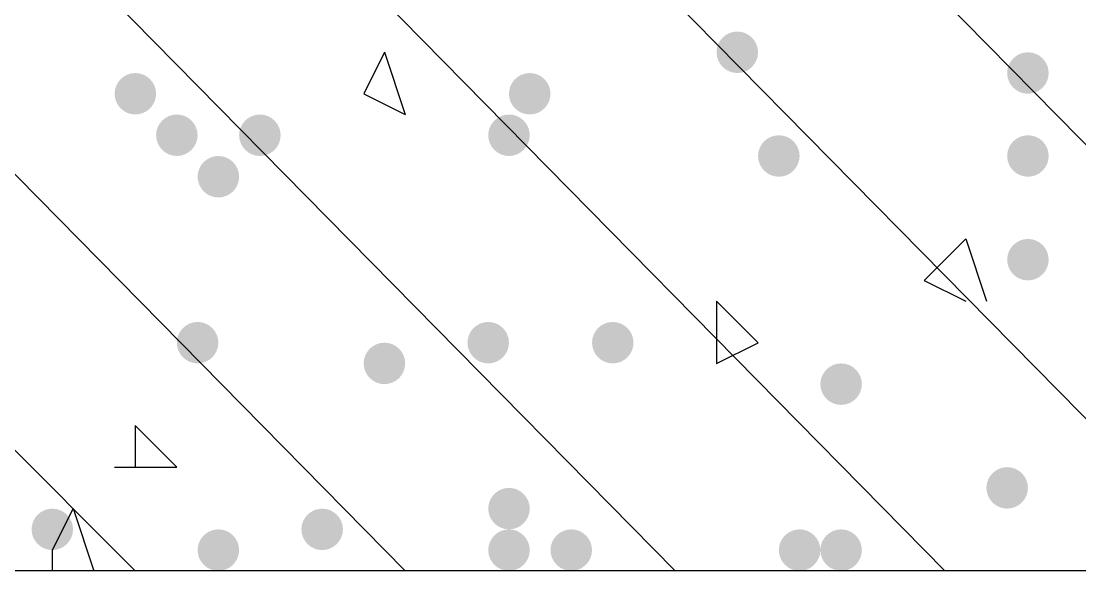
# Model space of a CAD drawing. Header units: inches. Extents: x 11 to 286, y 6 to 196.
# Drawn here: x 80.469 to 82.628, y 157.409 to 158.531 of the extents above; entities that cross this region are included whole.
import ezdxf

# ---------------------------------------------------------------- set-up
doc = ezdxf.new("R2010")
doc.units = ezdxf.units.IN
doc.header["$MEASUREMENT"] = 0
doc.layers.add('PDF_几何图形', color=7, linetype='Continuous')
doc.layers.add('PDF_实体填充', color=7, linetype='Continuous', true_color=0xffffff)

msp = doc.modelspace()

# ---------------------------------------------------------------- hatches: boundary and pattern name
at = {"layer": 'PDF_实体填充', "transparency": 33554559}
h = msp.add_hatch(color=7, dxfattribs=at)
edge = h.paths.add_edge_path(flags=0)
edge.add_spline(control_points=[(81.9714, 158.4678), (81.9714, 158.4445), (81.9524, 158.4254), (81.9291, 158.4254)], knot_values=[0, 0, 0, 0, 1, 1, 1, 1], degree=3, periodic=0)
edge.add_spline(control_points=[(81.9291, 158.4254), (81.9058, 158.4254), (81.8868, 158.4445), (81.8868, 158.4678)], knot_values=[0, 0, 0, 0, 1, 1, 1, 1], degree=3, periodic=0)
edge.add_line((81.8868, 158.4678), (81.8868, 158.4678))
edge.add_spline(control_points=[(81.8868, 158.4678), (81.8868, 158.4911), (81.9058, 158.5101), (81.9291, 158.5101)], knot_values=[0, 0, 0, 0, 1, 1, 1, 1], degree=3, periodic=0)
edge.add_spline(control_points=[(81.9291, 158.5101), (81.9524, 158.5101), (81.9714, 158.4911), (81.9714, 158.4678)], knot_values=[0, 0, 0, 0, 1, 1, 1, 1], degree=3, periodic=0)
edge.add_line((81.9714, 158.4678), (81.9714, 158.4678))
edge.add_line((81.9714, 158.4678), (81.9714, 158.4678))
h = msp.add_hatch(color=7, dxfattribs=at)
edge = h.paths.add_edge_path(flags=0)
edge.add_spline(control_points=[(82.5641, 158.4254), (82.5641, 158.4022), (82.5451, 158.3831), (82.5218, 158.3831)], knot_values=[0, 0, 0, 0, 1, 1, 1, 1], degree=3, periodic=0)
edge.add_spline(control_points=[(82.5218, 158.3831), (82.4985, 158.3831), (82.4794, 158.4022), (82.4794, 158.4254)], knot_values=[0, 0, 0, 0, 1, 1, 1, 1], degree=3, periodic=0)
edge.add_line((82.4794, 158.4254), (82.4794, 158.4254))
edge.add_spline(control_points=[(82.4794, 158.4254), (82.4794, 158.4487), (82.4985, 158.4678), (82.5218, 158.4678)], knot_values=[0, 0, 0, 0, 1, 1, 1, 1], degree=3, periodic=0)
edge.add_spline(control_points=[(82.5218, 158.4678), (82.5451, 158.4678), (82.5641, 158.4487), (82.5641, 158.4254)], knot_values=[0, 0, 0, 0, 1, 1, 1, 1], degree=3, periodic=0)
edge.add_line((82.5641, 158.4254), (82.5641, 158.4254))
edge.add_line((82.5641, 158.4254), (82.5641, 158.4254))
h = msp.add_hatch(color=7, dxfattribs=at)
edge = h.paths.add_edge_path(flags=0)
edge.add_spline(control_points=[(80.7438, 158.3831), (80.7438, 158.3598), (80.7247, 158.3408), (80.7014, 158.3408)], knot_values=[0, 0, 0, 0, 1, 1, 1, 1], degree=3, periodic=0)
edge.add_spline(control_points=[(80.7014, 158.3408), (80.6782, 158.3408), (80.6591, 158.3598), (80.6591, 158.3831)], knot_values=[0, 0, 0, 0, 1, 1, 1, 1], degree=3, periodic=0)
edge.add_line((80.6591, 158.3831), (80.6591, 158.3831))
edge.add_spline(control_points=[(80.6591, 158.3831), (80.6591, 158.4064), (80.6782, 158.4254), (80.7014, 158.4254)], knot_values=[0, 0, 0, 0, 1, 1, 1, 1], degree=3, periodic=0)
edge.add_spline(control_points=[(80.7014, 158.4254), (80.7247, 158.4254), (80.7438, 158.4064), (80.7438, 158.3831)], knot_values=[0, 0, 0, 0, 1, 1, 1, 1], degree=3, periodic=0)
edge.add_line((80.7438, 158.3831), (80.7438, 158.3831))
edge.add_line((80.7438, 158.3831), (80.7438, 158.3831))
h = msp.add_hatch(color=7, dxfattribs=at)
edge = h.paths.add_edge_path(flags=0)
edge.add_spline(control_points=[(81.5481, 158.3831), (81.5481, 158.3598), (81.5291, 158.3408), (81.5058, 158.3408)], knot_values=[0, 0, 0, 0, 1, 1, 1, 1], degree=3, periodic=0)
edge.add_spline(control_points=[(81.5058, 158.3408), (81.4825, 158.3408), (81.4634, 158.3598), (81.4634, 158.3831)], knot_values=[0, 0, 0, 0, 1, 1, 1, 1], degree=3, periodic=0)
edge.add_line((81.4634, 158.3831), (81.4634, 158.3831))
edge.add_spline(control_points=[(81.4634, 158.3831), (81.4634, 158.4064), (81.4825, 158.4254), (81.5058, 158.4254)], knot_values=[0, 0, 0, 0, 1, 1, 1, 1], degree=3, periodic=0)
edge.add_spline(control_points=[(81.5058, 158.4254), (81.5291, 158.4254), (81.5481, 158.4064), (81.5481, 158.3831)], knot_values=[0, 0, 0, 0, 1, 1, 1, 1], degree=3, periodic=0)
edge.add_line((81.5481, 158.3831), (81.5481, 158.3831))
edge.add_line((81.5481, 158.3831), (81.5481, 158.3831))
h = msp.add_hatch(color=7, dxfattribs=at)
edge = h.paths.add_edge_path(flags=0)
edge.add_spline(control_points=[(80.8284, 158.2984), (80.8284, 158.2752), (80.8094, 158.2561), (80.7861, 158.2561)], knot_values=[0, 0, 0, 0, 1, 1, 1, 1], degree=3, periodic=0)
edge.add_spline(control_points=[(80.7861, 158.2561), (80.7628, 158.2561), (80.7438, 158.2752), (80.7438, 158.2984)], knot_values=[0, 0, 0, 0, 1, 1, 1, 1], degree=3, periodic=0)
edge.add_line((80.7438, 158.2984), (80.7438, 158.2984))
edge.add_spline(control_points=[(80.7438, 158.2984), (80.7438, 158.3217), (80.7628, 158.3408), (80.7861, 158.3408)], knot_values=[0, 0, 0, 0, 1, 1, 1, 1], degree=3, periodic=0)
edge.add_spline(control_points=[(80.7861, 158.3408), (80.8094, 158.3408), (80.8284, 158.3217), (80.8284, 158.2984)], knot_values=[0, 0, 0, 0, 1, 1, 1, 1], degree=3, periodic=0)
edge.add_line((80.8284, 158.2984), (80.8284, 158.2984))
edge.add_line((80.8284, 158.2984), (80.8284, 158.2984))
h = msp.add_hatch(color=7, dxfattribs=at)
edge = h.paths.add_edge_path(flags=0)
edge.add_spline(control_points=[(80.9978, 158.2984), (80.9978, 158.2752), (80.9787, 158.2561), (80.9554, 158.2561)], knot_values=[0, 0, 0, 0, 1, 1, 1, 1], degree=3, periodic=0)
edge.add_spline(control_points=[(80.9554, 158.2561), (80.9322, 158.2561), (80.9131, 158.2752), (80.9131, 158.2984)], knot_values=[0, 0, 0, 0, 1, 1, 1, 1], degree=3, periodic=0)
edge.add_line((80.9131, 158.2984), (80.9131, 158.2984))
edge.add_spline(control_points=[(80.9131, 158.2984), (80.9131, 158.3217), (80.9322, 158.3408), (80.9554, 158.3408)], knot_values=[0, 0, 0, 0, 1, 1, 1, 1], degree=3, periodic=0)
edge.add_spline(control_points=[(80.9554, 158.3408), (80.9787, 158.3408), (80.9978, 158.3217), (80.9978, 158.2984)], knot_values=[0, 0, 0, 0, 1, 1, 1, 1], degree=3, periodic=0)
edge.add_line((80.9978, 158.2984), (80.9978, 158.2984))
edge.add_line((80.9978, 158.2984), (80.9978, 158.2984))
h = msp.add_hatch(color=7, dxfattribs=at)
edge = h.paths.add_edge_path(flags=0)
edge.add_spline(control_points=[(81.5058, 158.2984), (81.5058, 158.2752), (81.4867, 158.2561), (81.4634, 158.2561)], knot_values=[0, 0, 0, 0, 1, 1, 1, 1], degree=3, periodic=0)
edge.add_spline(control_points=[(81.4634, 158.2561), (81.4402, 158.2561), (81.4211, 158.2752), (81.4211, 158.2984)], knot_values=[0, 0, 0, 0, 1, 1, 1, 1], degree=3, periodic=0)
edge.add_line((81.4211, 158.2984), (81.4211, 158.2984))
edge.add_spline(control_points=[(81.4211, 158.2984), (81.4211, 158.3217), (81.4402, 158.3408), (81.4634, 158.3408)], knot_values=[0, 0, 0, 0, 1, 1, 1, 1], degree=3, periodic=0)
edge.add_spline(control_points=[(81.4634, 158.3408), (81.4867, 158.3408), (81.5058, 158.3217), (81.5058, 158.2984)], knot_values=[0, 0, 0, 0, 1, 1, 1, 1], degree=3, periodic=0)
edge.add_line((81.5058, 158.2984), (81.5058, 158.2984))
edge.add_line((81.5058, 158.2984), (81.5058, 158.2984))
h = msp.add_hatch(color=7, dxfattribs=at)
edge = h.paths.add_edge_path(flags=0)
edge.add_spline(control_points=[(82.0561, 158.2561), (82.0561, 158.2328), (82.0371, 158.2138), (82.0138, 158.2138)], knot_values=[0, 0, 0, 0, 1, 1, 1, 1], degree=3, periodic=0)
edge.add_spline(control_points=[(82.0138, 158.2138), (81.9905, 158.2138), (81.9714, 158.2328), (81.9714, 158.2561)], knot_values=[0, 0, 0, 0, 1, 1, 1, 1], degree=3, periodic=0)
edge.add_line((81.9714, 158.2561), (81.9714, 158.2561))
edge.add_spline(control_points=[(81.9714, 158.2561), (81.9714, 158.2794), (81.9905, 158.2984), (82.0138, 158.2984)], knot_values=[0, 0, 0, 0, 1, 1, 1, 1], degree=3, periodic=0)
edge.add_spline(control_points=[(82.0138, 158.2984), (82.0371, 158.2984), (82.0561, 158.2794), (82.0561, 158.2561)], knot_values=[0, 0, 0, 0, 1, 1, 1, 1], degree=3, periodic=0)
edge.add_line((82.0561, 158.2561), (82.0561, 158.2561))
edge.add_line((82.0561, 158.2561), (82.0561, 158.2561))
h = msp.add_hatch(color=7, dxfattribs=at)
edge = h.paths.add_edge_path(flags=0)
edge.add_spline(control_points=[(82.5641, 158.2561), (82.5641, 158.2328), (82.5451, 158.2138), (82.5218, 158.2138)], knot_values=[0, 0, 0, 0, 1, 1, 1, 1], degree=3, periodic=0)
edge.add_spline(control_points=[(82.5218, 158.2138), (82.4985, 158.2138), (82.4794, 158.2328), (82.4794, 158.2561)], knot_values=[0, 0, 0, 0, 1, 1, 1, 1], degree=3, periodic=0)
edge.add_line((82.4794, 158.2561), (82.4794, 158.2561))
edge.add_spline(control_points=[(82.4794, 158.2561), (82.4794, 158.2794), (82.4985, 158.2984), (82.5218, 158.2984)], knot_values=[0, 0, 0, 0, 1, 1, 1, 1], degree=3, periodic=0)
edge.add_spline(control_points=[(82.5218, 158.2984), (82.5451, 158.2984), (82.5641, 158.2794), (82.5641, 158.2561)], knot_values=[0, 0, 0, 0, 1, 1, 1, 1], degree=3, periodic=0)
edge.add_line((82.5641, 158.2561), (82.5641, 158.2561))
edge.add_line((82.5641, 158.2561), (82.5641, 158.2561))
h = msp.add_hatch(color=7, dxfattribs=at)
edge = h.paths.add_edge_path(flags=0)
edge.add_spline(control_points=[(80.9131, 158.2138), (80.9131, 158.1905), (80.8941, 158.1714), (80.8708, 158.1714)], knot_values=[0, 0, 0, 0, 1, 1, 1, 1], degree=3, periodic=0)
edge.add_spline(control_points=[(80.8708, 158.1714), (80.8475, 158.1714), (80.8284, 158.1905), (80.8284, 158.2138)], knot_values=[0, 0, 0, 0, 1, 1, 1, 1], degree=3, periodic=0)
edge.add_line((80.8284, 158.2138), (80.8284, 158.2138))
edge.add_spline(control_points=[(80.8284, 158.2138), (80.8284, 158.2371), (80.8475, 158.2561), (80.8708, 158.2561)], knot_values=[0, 0, 0, 0, 1, 1, 1, 1], degree=3, periodic=0)
edge.add_spline(control_points=[(80.8708, 158.2561), (80.8941, 158.2561), (80.9131, 158.2371), (80.9131, 158.2138)], knot_values=[0, 0, 0, 0, 1, 1, 1, 1], degree=3, periodic=0)
edge.add_line((80.9131, 158.2138), (80.9131, 158.2138))
edge.add_line((80.9131, 158.2138), (80.9131, 158.2138))
h = msp.add_hatch(color=7, dxfattribs=at)
edge = h.paths.add_edge_path(flags=0)
edge.add_spline(control_points=[(82.5641, 158.0444), (82.5641, 158.0212), (82.5451, 158.0021), (82.5218, 158.0021)], knot_values=[0, 0, 0, 0, 1, 1, 1, 1], degree=3, periodic=0)
edge.add_spline(control_points=[(82.5218, 158.0021), (82.4985, 158.0021), (82.4794, 158.0212), (82.4794, 158.0444)], knot_values=[0, 0, 0, 0, 1, 1, 1, 1], degree=3, periodic=0)
edge.add_line((82.4794, 158.0444), (82.4794, 158.0444))
edge.add_spline(control_points=[(82.4794, 158.0444), (82.4794, 158.0677), (82.4985, 158.0868), (82.5218, 158.0868)], knot_values=[0, 0, 0, 0, 1, 1, 1, 1], degree=3, periodic=0)
edge.add_spline(control_points=[(82.5218, 158.0868), (82.5451, 158.0868), (82.5641, 158.0677), (82.5641, 158.0444)], knot_values=[0, 0, 0, 0, 1, 1, 1, 1], degree=3, periodic=0)
edge.add_line((82.5641, 158.0444), (82.5641, 158.0444))
edge.add_line((82.5641, 158.0444), (82.5641, 158.0444))
h = msp.add_hatch(color=7, dxfattribs=at)
edge = h.paths.add_edge_path(flags=0)
edge.add_spline(control_points=[(80.8708, 157.8751), (80.8708, 157.8518), (80.8517, 157.8328), (80.8284, 157.8328)], knot_values=[0, 0, 0, 0, 1, 1, 1, 1], degree=3, periodic=0)
edge.add_spline(control_points=[(80.8284, 157.8328), (80.8052, 157.8328), (80.7861, 157.8518), (80.7861, 157.8751)], knot_values=[0, 0, 0, 0, 1, 1, 1, 1], degree=3, periodic=0)
edge.add_line((80.7861, 157.8751), (80.7861, 157.8751))
edge.add_spline(control_points=[(80.7861, 157.8751), (80.7861, 157.8984), (80.8052, 157.9174), (80.8284, 157.9174)], knot_values=[0, 0, 0, 0, 1, 1, 1, 1], degree=3, periodic=0)
edge.add_spline(control_points=[(80.8284, 157.9174), (80.8517, 157.9174), (80.8708, 157.8984), (80.8708, 157.8751)], knot_values=[0, 0, 0, 0, 1, 1, 1, 1], degree=3, periodic=0)
edge.add_line((80.8708, 157.8751), (80.8708, 157.8751))
edge.add_line((80.8708, 157.8751), (80.8708, 157.8751))
h = msp.add_hatch(color=7, dxfattribs=at)
edge = h.paths.add_edge_path(flags=0)
edge.add_spline(control_points=[(81.4634, 157.8751), (81.4634, 157.8518), (81.4444, 157.8328), (81.4211, 157.8328)], knot_values=[0, 0, 0, 0, 1, 1, 1, 1], degree=3, periodic=0)
edge.add_spline(control_points=[(81.4211, 157.8328), (81.3978, 157.8328), (81.3788, 157.8518), (81.3788, 157.8751)], knot_values=[0, 0, 0, 0, 1, 1, 1, 1], degree=3, periodic=0)
edge.add_line((81.3788, 157.8751), (81.3788, 157.8751))
edge.add_spline(control_points=[(81.3788, 157.8751), (81.3788, 157.8984), (81.3978, 157.9174), (81.4211, 157.9174)], knot_values=[0, 0, 0, 0, 1, 1, 1, 1], degree=3, periodic=0)
edge.add_spline(control_points=[(81.4211, 157.9174), (81.4444, 157.9174), (81.4634, 157.8984), (81.4634, 157.8751)], knot_values=[0, 0, 0, 0, 1, 1, 1, 1], degree=3, periodic=0)
edge.add_line((81.4634, 157.8751), (81.4634, 157.8751))
edge.add_line((81.4634, 157.8751), (81.4634, 157.8751))
h = msp.add_hatch(color=7, dxfattribs=at)
edge = h.paths.add_edge_path(flags=0)
edge.add_spline(control_points=[(81.7174, 157.8751), (81.7174, 157.8518), (81.6984, 157.8328), (81.6751, 157.8328)], knot_values=[0, 0, 0, 0, 1, 1, 1, 1], degree=3, periodic=0)
edge.add_spline(control_points=[(81.6751, 157.8328), (81.6518, 157.8328), (81.6328, 157.8518), (81.6328, 157.8751)], knot_values=[0, 0, 0, 0, 1, 1, 1, 1], degree=3, periodic=0)
edge.add_line((81.6328, 157.8751), (81.6328, 157.8751))
edge.add_spline(control_points=[(81.6328, 157.8751), (81.6328, 157.8984), (81.6518, 157.9174), (81.6751, 157.9174)], knot_values=[0, 0, 0, 0, 1, 1, 1, 1], degree=3, periodic=0)
edge.add_spline(control_points=[(81.6751, 157.9174), (81.6984, 157.9174), (81.7174, 157.8984), (81.7174, 157.8751)], knot_values=[0, 0, 0, 0, 1, 1, 1, 1], degree=3, periodic=0)
edge.add_line((81.7174, 157.8751), (81.7174, 157.8751))
edge.add_line((81.7174, 157.8751), (81.7174, 157.8751))
h = msp.add_hatch(color=7, dxfattribs=at)
edge = h.paths.add_edge_path(flags=0)
edge.add_spline(control_points=[(81.2518, 157.8328), (81.2518, 157.8095), (81.2327, 157.7904), (81.2094, 157.7904)], knot_values=[0, 0, 0, 0, 1, 1, 1, 1], degree=3, periodic=0)
edge.add_spline(control_points=[(81.2094, 157.7904), (81.1862, 157.7904), (81.1671, 157.8095), (81.1671, 157.8328)], knot_values=[0, 0, 0, 0, 1, 1, 1, 1], degree=3, periodic=0)
edge.add_line((81.1671, 157.8328), (81.1671, 157.8328))
edge.add_spline(control_points=[(81.1671, 157.8328), (81.1671, 157.8561), (81.1862, 157.8751), (81.2094, 157.8751)], knot_values=[0, 0, 0, 0, 1, 1, 1, 1], degree=3, periodic=0)
edge.add_spline(control_points=[(81.2094, 157.8751), (81.2327, 157.8751), (81.2518, 157.8561), (81.2518, 157.8328)], knot_values=[0, 0, 0, 0, 1, 1, 1, 1], degree=3, periodic=0)
edge.add_line((81.2518, 157.8328), (81.2518, 157.8328))
edge.add_line((81.2518, 157.8328), (81.2518, 157.8328))
h = msp.add_hatch(color=7, dxfattribs=at)
edge = h.paths.add_edge_path(flags=0)
edge.add_spline(control_points=[(82.1831, 157.7904), (82.1831, 157.7672), (82.1641, 157.7481), (82.1408, 157.7481)], knot_values=[0, 0, 0, 0, 1, 1, 1, 1], degree=3, periodic=0)
edge.add_spline(control_points=[(82.1408, 157.7481), (82.1175, 157.7481), (82.0984, 157.7672), (82.0984, 157.7904)], knot_values=[0, 0, 0, 0, 1, 1, 1, 1], degree=3, periodic=0)
edge.add_line((82.0984, 157.7904), (82.0984, 157.7904))
edge.add_spline(control_points=[(82.0984, 157.7904), (82.0984, 157.8137), (82.1175, 157.8328), (82.1408, 157.8328)], knot_values=[0, 0, 0, 0, 1, 1, 1, 1], degree=3, periodic=0)
edge.add_spline(control_points=[(82.1408, 157.8328), (82.1641, 157.8328), (82.1831, 157.8137), (82.1831, 157.7904)], knot_values=[0, 0, 0, 0, 1, 1, 1, 1], degree=3, periodic=0)
edge.add_line((82.1831, 157.7904), (82.1831, 157.7904))
edge.add_line((82.1831, 157.7904), (82.1831, 157.7904))
h = msp.add_hatch(color=7, dxfattribs=at)
edge = h.paths.add_edge_path(flags=0)
edge.add_spline(control_points=[(82.5218, 157.5788), (82.5218, 157.5555), (82.5027, 157.5364), (82.4794, 157.5364)], knot_values=[0, 0, 0, 0, 1, 1, 1, 1], degree=3, periodic=0)
edge.add_spline(control_points=[(82.4794, 157.5364), (82.4562, 157.5364), (82.4371, 157.5555), (82.4371, 157.5788)], knot_values=[0, 0, 0, 0, 1, 1, 1, 1], degree=3, periodic=0)
edge.add_line((82.4371, 157.5788), (82.4371, 157.5788))
edge.add_spline(control_points=[(82.4371, 157.5788), (82.4371, 157.6021), (82.4562, 157.6211), (82.4794, 157.6211)], knot_values=[0, 0, 0, 0, 1, 1, 1, 1], degree=3, periodic=0)
edge.add_spline(control_points=[(82.4794, 157.6211), (82.5027, 157.6211), (82.5218, 157.6021), (82.5218, 157.5788)], knot_values=[0, 0, 0, 0, 1, 1, 1, 1], degree=3, periodic=0)
edge.add_line((82.5218, 157.5788), (82.5218, 157.5788))
edge.add_line((82.5218, 157.5788), (82.5218, 157.5788))
h = msp.add_hatch(color=7, dxfattribs=at)
edge = h.paths.add_edge_path(flags=0)
edge.add_spline(control_points=[(81.5058, 157.5364), (81.5058, 157.5132), (81.4867, 157.4941), (81.4634, 157.4941)], knot_values=[0, 0, 0, 0, 1, 1, 1, 1], degree=3, periodic=0)
edge.add_spline(control_points=[(81.4634, 157.4941), (81.4402, 157.4941), (81.4211, 157.5132), (81.4211, 157.5364)], knot_values=[0, 0, 0, 0, 1, 1, 1, 1], degree=3, periodic=0)
edge.add_line((81.4211, 157.5364), (81.4211, 157.5364))
edge.add_spline(control_points=[(81.4211, 157.5364), (81.4211, 157.5597), (81.4402, 157.5788), (81.4634, 157.5788)], knot_values=[0, 0, 0, 0, 1, 1, 1, 1], degree=3, periodic=0)
edge.add_spline(control_points=[(81.4634, 157.5788), (81.4867, 157.5788), (81.5058, 157.5597), (81.5058, 157.5364)], knot_values=[0, 0, 0, 0, 1, 1, 1, 1], degree=3, periodic=0)
edge.add_line((81.5058, 157.5364), (81.5058, 157.5364))
edge.add_line((81.5058, 157.5364), (81.5058, 157.5364))
h = msp.add_hatch(color=7, dxfattribs=at)
edge = h.paths.add_edge_path(flags=0)
edge.add_spline(control_points=[(80.5744, 157.4941), (80.5744, 157.4708), (80.5554, 157.4518), (80.5321, 157.4518)], knot_values=[0, 0, 0, 0, 1, 1, 1, 1], degree=3, periodic=0)
edge.add_spline(control_points=[(80.5321, 157.4518), (80.5088, 157.4518), (80.4898, 157.4708), (80.4898, 157.4941)], knot_values=[0, 0, 0, 0, 1, 1, 1, 1], degree=3, periodic=0)
edge.add_line((80.4898, 157.4941), (80.4898, 157.4941))
edge.add_spline(control_points=[(80.4898, 157.4941), (80.4898, 157.5174), (80.5088, 157.5364), (80.5321, 157.5364)], knot_values=[0, 0, 0, 0, 1, 1, 1, 1], degree=3, periodic=0)
edge.add_spline(control_points=[(80.5321, 157.5364), (80.5554, 157.5364), (80.5744, 157.5174), (80.5744, 157.4941)], knot_values=[0, 0, 0, 0, 1, 1, 1, 1], degree=3, periodic=0)
edge.add_line((80.5744, 157.4941), (80.5744, 157.4941))
edge.add_line((80.5744, 157.4941), (80.5744, 157.4941))
h = msp.add_hatch(color=7, dxfattribs=at)
edge = h.paths.add_edge_path(flags=0)
edge.add_spline(control_points=[(81.1248, 157.4941), (81.1248, 157.4708), (81.1057, 157.4518), (81.0824, 157.4518)], knot_values=[0, 0, 0, 0, 1, 1, 1, 1], degree=3, periodic=0)
edge.add_spline(control_points=[(81.0824, 157.4518), (81.0592, 157.4518), (81.0401, 157.4708), (81.0401, 157.4941)], knot_values=[0, 0, 0, 0, 1, 1, 1, 1], degree=3, periodic=0)
edge.add_line((81.0401, 157.4941), (81.0401, 157.4941))
edge.add_spline(control_points=[(81.0401, 157.4941), (81.0401, 157.5174), (81.0592, 157.5364), (81.0824, 157.5364)], knot_values=[0, 0, 0, 0, 1, 1, 1, 1], degree=3, periodic=0)
edge.add_spline(control_points=[(81.0824, 157.5364), (81.1057, 157.5364), (81.1248, 157.5174), (81.1248, 157.4941)], knot_values=[0, 0, 0, 0, 1, 1, 1, 1], degree=3, periodic=0)
edge.add_line((81.1248, 157.4941), (81.1248, 157.4941))
edge.add_line((81.1248, 157.4941), (81.1248, 157.4941))
h = msp.add_hatch(color=7, dxfattribs=at)
edge = h.paths.add_edge_path(flags=0)
edge.add_spline(control_points=[(80.9131, 157.4518), (80.9131, 157.4285), (80.8941, 157.4094), (80.8708, 157.4094)], knot_values=[0, 0, 0, 0, 1, 1, 1, 1], degree=3, periodic=0)
edge.add_spline(control_points=[(80.8708, 157.4094), (80.8475, 157.4094), (80.8284, 157.4285), (80.8284, 157.4518)], knot_values=[0, 0, 0, 0, 1, 1, 1, 1], degree=3, periodic=0)
edge.add_line((80.8284, 157.4518), (80.8284, 157.4518))
edge.add_spline(control_points=[(80.8284, 157.4518), (80.8284, 157.4751), (80.8475, 157.4941), (80.8708, 157.4941)], knot_values=[0, 0, 0, 0, 1, 1, 1, 1], degree=3, periodic=0)
edge.add_spline(control_points=[(80.8708, 157.4941), (80.8941, 157.4941), (80.9131, 157.4751), (80.9131, 157.4518)], knot_values=[0, 0, 0, 0, 1, 1, 1, 1], degree=3, periodic=0)
edge.add_line((80.9131, 157.4518), (80.9131, 157.4518))
edge.add_line((80.9131, 157.4518), (80.9131, 157.4518))
h = msp.add_hatch(color=7, dxfattribs=at)
edge = h.paths.add_edge_path(flags=0)
edge.add_spline(control_points=[(81.5058, 157.4518), (81.5058, 157.4285), (81.4867, 157.4094), (81.4634, 157.4094)], knot_values=[0, 0, 0, 0, 1, 1, 1, 1], degree=3, periodic=0)
edge.add_spline(control_points=[(81.4634, 157.4094), (81.4402, 157.4094), (81.4211, 157.4285), (81.4211, 157.4518)], knot_values=[0, 0, 0, 0, 1, 1, 1, 1], degree=3, periodic=0)
edge.add_line((81.4211, 157.4518), (81.4211, 157.4518))
edge.add_spline(control_points=[(81.4211, 157.4518), (81.4211, 157.4751), (81.4402, 157.4941), (81.4634, 157.4941)], knot_values=[0, 0, 0, 0, 1, 1, 1, 1], degree=3, periodic=0)
edge.add_spline(control_points=[(81.4634, 157.4941), (81.4867, 157.4941), (81.5058, 157.4751), (81.5058, 157.4518)], knot_values=[0, 0, 0, 0, 1, 1, 1, 1], degree=3, periodic=0)
edge.add_line((81.5058, 157.4518), (81.5058, 157.4518))
edge.add_line((81.5058, 157.4518), (81.5058, 157.4518))
h = msp.add_hatch(color=7, dxfattribs=at)
edge = h.paths.add_edge_path(flags=0)
edge.add_spline(control_points=[(81.6328, 157.4518), (81.6328, 157.4285), (81.6137, 157.4094), (81.5904, 157.4094)], knot_values=[0, 0, 0, 0, 1, 1, 1, 1], degree=3, periodic=0)
edge.add_spline(control_points=[(81.5904, 157.4094), (81.5672, 157.4094), (81.5481, 157.4285), (81.5481, 157.4518)], knot_values=[0, 0, 0, 0, 1, 1, 1, 1], degree=3, periodic=0)
edge.add_line((81.5481, 157.4518), (81.5481, 157.4518))
edge.add_spline(control_points=[(81.5481, 157.4518), (81.5481, 157.4751), (81.5672, 157.4941), (81.5904, 157.4941)], knot_values=[0, 0, 0, 0, 1, 1, 1, 1], degree=3, periodic=0)
edge.add_spline(control_points=[(81.5904, 157.4941), (81.6137, 157.4941), (81.6328, 157.4751), (81.6328, 157.4518)], knot_values=[0, 0, 0, 0, 1, 1, 1, 1], degree=3, periodic=0)
edge.add_line((81.6328, 157.4518), (81.6328, 157.4518))
edge.add_line((81.6328, 157.4518), (81.6328, 157.4518))
h = msp.add_hatch(color=7, dxfattribs=at)
edge = h.paths.add_edge_path(flags=0)
edge.add_spline(control_points=[(82.0984, 157.4518), (82.0984, 157.4285), (82.0794, 157.4094), (82.0561, 157.4094)], knot_values=[0, 0, 0, 0, 1, 1, 1, 1], degree=3, periodic=0)
edge.add_spline(control_points=[(82.0561, 157.4094), (82.0328, 157.4094), (82.0138, 157.4285), (82.0138, 157.4518)], knot_values=[0, 0, 0, 0, 1, 1, 1, 1], degree=3, periodic=0)
edge.add_line((82.0138, 157.4518), (82.0138, 157.4518))
edge.add_spline(control_points=[(82.0138, 157.4518), (82.0138, 157.4751), (82.0328, 157.4941), (82.0561, 157.4941)], knot_values=[0, 0, 0, 0, 1, 1, 1, 1], degree=3, periodic=0)
edge.add_spline(control_points=[(82.0561, 157.4941), (82.0794, 157.4941), (82.0984, 157.4751), (82.0984, 157.4518)], knot_values=[0, 0, 0, 0, 1, 1, 1, 1], degree=3, periodic=0)
edge.add_line((82.0984, 157.4518), (82.0984, 157.4518))
edge.add_line((82.0984, 157.4518), (82.0984, 157.4518))
h = msp.add_hatch(color=7, dxfattribs=at)
edge = h.paths.add_edge_path(flags=0)
edge.add_spline(control_points=[(82.1831, 157.4518), (82.1831, 157.4285), (82.1641, 157.4094), (82.1408, 157.4094)], knot_values=[0, 0, 0, 0, 1, 1, 1, 1], degree=3, periodic=0)
edge.add_spline(control_points=[(82.1408, 157.4094), (82.1175, 157.4094), (82.0984, 157.4285), (82.0984, 157.4518)], knot_values=[0, 0, 0, 0, 1, 1, 1, 1], degree=3, periodic=0)
edge.add_line((82.0984, 157.4518), (82.0984, 157.4518))
edge.add_spline(control_points=[(82.0984, 157.4518), (82.0984, 157.4751), (82.1175, 157.4941), (82.1408, 157.4941)], knot_values=[0, 0, 0, 0, 1, 1, 1, 1], degree=3, periodic=0)
edge.add_spline(control_points=[(82.1408, 157.4941), (82.1641, 157.4941), (82.1831, 157.4751), (82.1831, 157.4518)], knot_values=[0, 0, 0, 0, 1, 1, 1, 1], degree=3, periodic=0)
edge.add_line((82.1831, 157.4518), (82.1831, 157.4518))
edge.add_line((82.1831, 157.4518), (82.1831, 157.4518))

# ---------------------------------------------------------------- linework, layer by layer
at = {"layer": 'PDF_几何图形'}
for p, q in [((78.1191, 159.9918), (80.7014, 157.4094)), ((78.7118, 159.9918), (81.2518, 157.4094)), ((79.2621, 159.9918), (81.8021, 157.4094)), ((79.8124, 159.9918), (82.3524, 157.4094)), ((80.4051, 159.9918), (82.9451, 157.4094)), ((80.9554, 159.9918), (83.4954, 157.4094)), ((81.2094, 158.4678), (81.1671, 158.3831)), ((81.2094, 158.4678), (81.2518, 158.3408)), ((81.1671, 158.3831), (81.2518, 158.3408)), ((82.3948, 158.0868), (82.3101, 158.0021)), ((82.3948, 158.0868), (82.4371, 157.9598)), ((82.3101, 158.0021), (82.3948, 157.9598)), ((81.8868, 157.9598), (81.9714, 157.8751)), ((81.8868, 157.9598), (81.8868, 157.8328)), ((81.8868, 157.8328), (81.9714, 157.8751)), ((80.7014, 157.7058), (80.7861, 157.6211)), ((80.7014, 157.7058), (80.7014, 157.6211)), ((80.6591, 157.6211), (80.7861, 157.6211)), ((80.5744, 157.5364), (80.5321, 157.4518)), ((80.5744, 157.5364), (80.6168, 157.4094)), ((80.5321, 157.4518), (80.5321, 157.4094)), ((117.4891, 157.4094), (68.6788, 157.4094))]:
    msp.add_line(p, q, dxfattribs=at)

doc.saveas('drawing.dxf')
